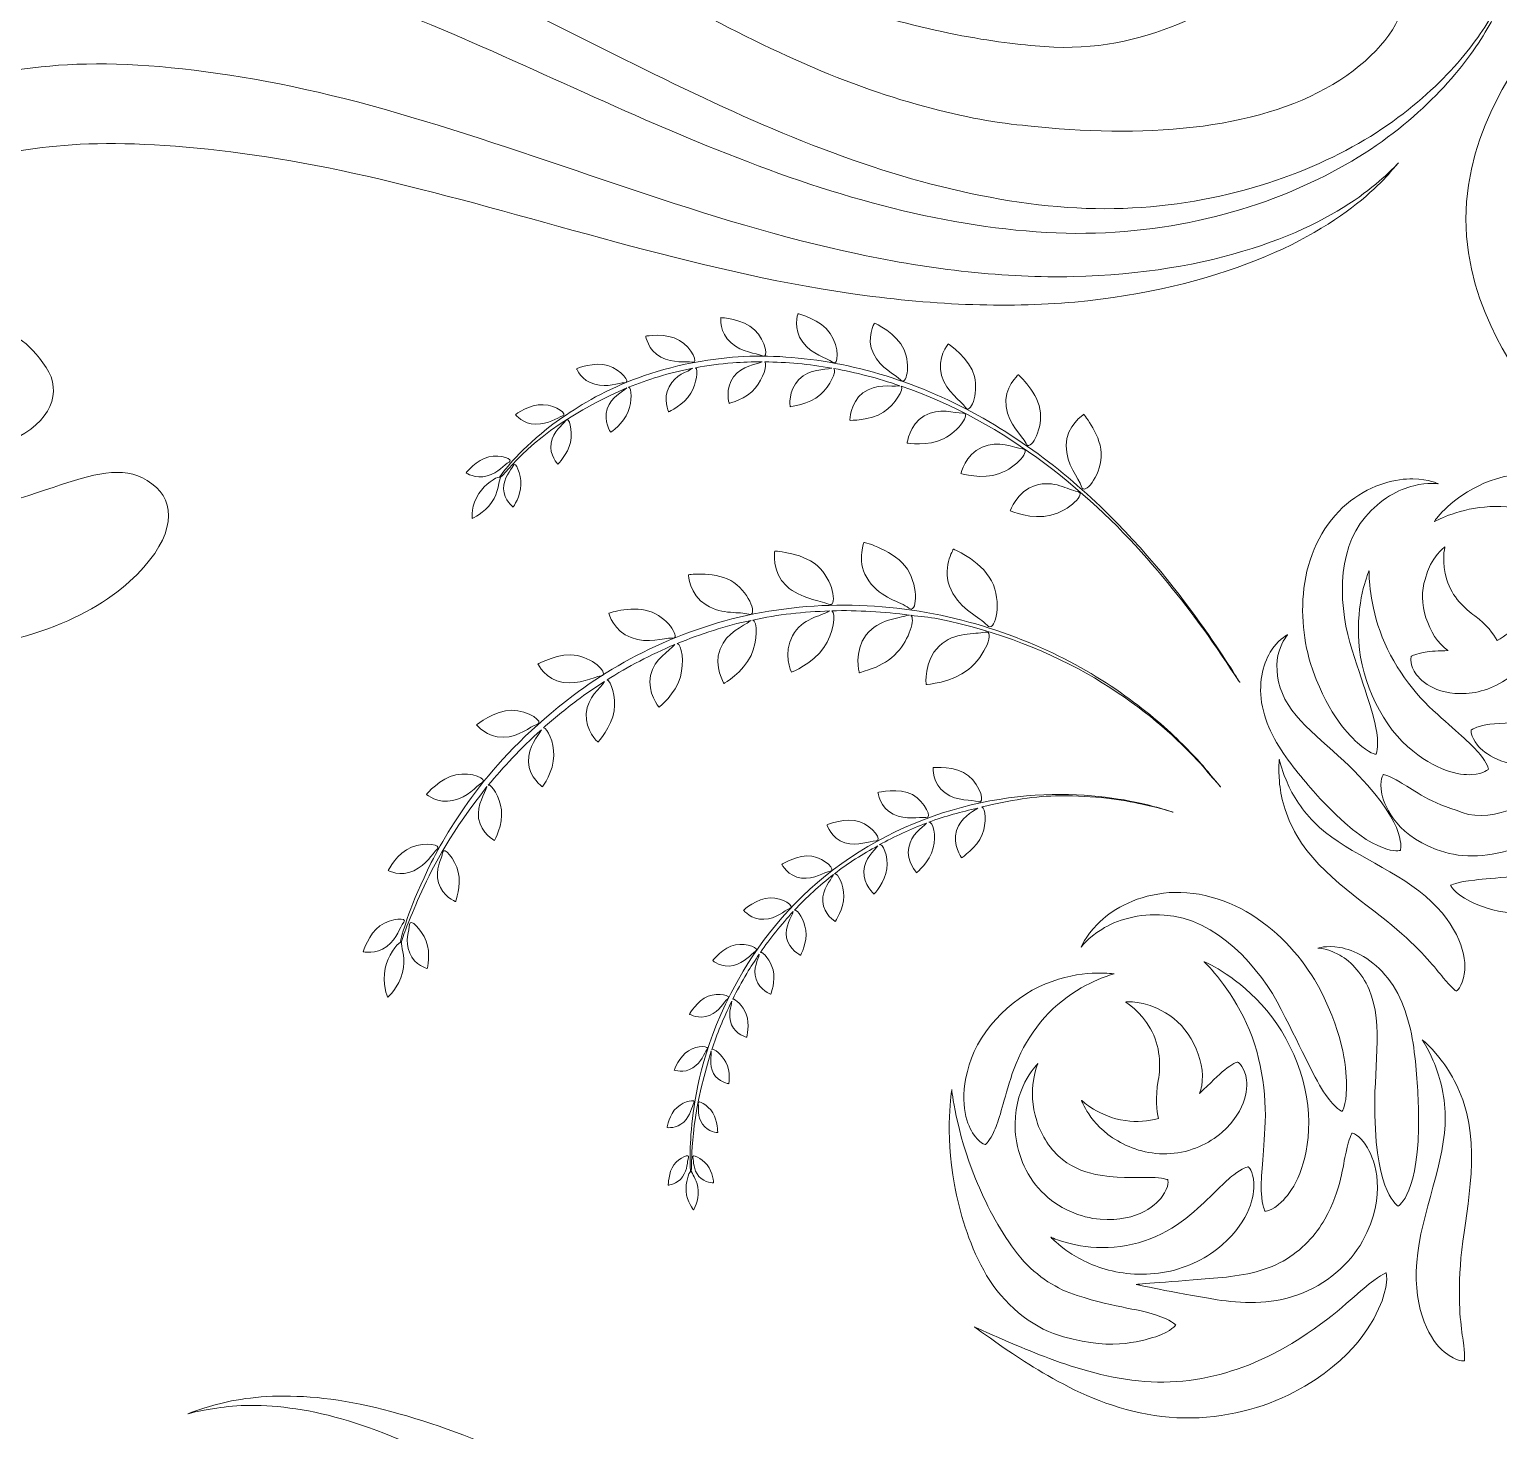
# Model space of a CAD drawing. Extents: x 359 to 483, y -510 to -85.
# Drawn here: x 396.83 to 420.23, y -212.01 to -189.69 of the extents above; entities that cross this region are included whole.
import ezdxf

# ---------------------------------------------------------------- set-up
doc = ezdxf.new("R2010")
doc.units = 0
doc.header["$MEASUREMENT"] = 0
doc.layers.add('Layer 1', color=7, linetype='Continuous')

msp = doc.modelspace()

# ---------------------------------------------------------------- linework, layer by layer
at = {"layer": 'Layer 1', "lineweight": 0}
for points, knots in [([(480.384, -236.21), (477.778, -218.221), (471.8, -202.258), (457.192, -190.652), (456.27, -189.919), (455.329, -189.239), (454.378, -188.583), (454.375, -188.577), (454.375, -188.574), (454.372, -188.568), (452.72, -185.571), (444.486, -174.406), (443.343, -166.788), (443.113, -165.25), (443.023, -163.689), (442.923, -162.139), (442.516, -155.827), (442.299, -149.504), (441.696, -143.205), (441.4, -140.11), (441.039, -137.006), (440.409, -133.958), (439.927, -131.628), (439.549, -128.164), (437.361, -126.737), (435.822, -125.733), (433.515, -125.783), (431.765, -125.417), (429.415, -124.926), (427.103, -124.275), (424.81, -123.567), (424.638, -123.514), (424.466, -123.476), (424.294, -123.43), (423.24, -120.997), (423.108, -118.615), (423.164, -117.16), (426.49, -115.522), (428.87, -111.133), (428.857, -105.967), (428.844, -100.129), (425.783, -95.293), (421.768, -94.311), (423.648, -93.525), (424.872, -91.484), (424.391, -89.236), (424.033, -87.566), (422.678, -86.221), (421.006, -85.876), (418.135, -85.282), (415.613, -87.462), (415.619, -90.226), (415.624, -92.127), (416.825, -93.741), (418.506, -94.37), (414.609, -95.495), (411.688, -100.28), (411.702, -106.008), (411.714, -111.174), (414.114, -115.551), (417.448, -117.174), (417.51, -118.618), (417.393, -120.978), (416.37, -123.399), (413.705, -123.916), (411.064, -124.78), (408.486, -125.448), (406.503, -125.963), (404.179, -125.643), (402.395, -126.819), (400.214, -128.258), (399.852, -131.723), (399.381, -134.055), (398.765, -137.106), (398.42, -140.212), (398.138, -143.309), (397.565, -149.61), (397.378, -155.934), (397.001, -162.248), (396.908, -163.799), (396.826, -165.36), (396.603, -166.899), (395.496, -174.522), (387.038, -186.635), (385.4, -189.64), (385.399, -189.643), (385.399, -189.644), (385.397, -189.647), (384.881, -190.029), (384.367, -190.419), (383.86, -190.826), (369.308, -202.502), (363.405, -218.492), (360.884, -236.493), (359.233, -248.287), (359.066, -443.788), (359.066, -443.788), (359.066, -479.813), (384.682, -509.503), (420.707, -509.503), (420.707, -509.503), (420.707, -509.503), (420.707, -509.503), (456.731, -509.503), (482.824, -479.813), (482.824, -443.788), (482.824, -443.788), (482.092, -247.996), (480.384, -236.21)], [0, 0, 0, 0, 1, 1, 1, 2, 2, 2, 3, 3, 3, 4, 4, 4, 5, 5, 5, 6, 6, 6, 7, 7, 7, 8, 8, 8, 9, 9, 9, 10, 10, 10, 11, 11, 11, 12, 12, 12, 13, 13, 13, 14, 14, 14, 15, 15, 15, 16, 16, 16, 17, 17, 17, 18, 18, 18, 19, 19, 19, 20, 20, 20, 21, 21, 21, 22, 22, 22, 23, 23, 23, 24, 24, 24, 25, 25, 25, 26, 26, 26, 27, 27, 27, 28, 28, 28, 29, 29, 29, 30, 30, 30, 31, 31, 31, 32, 32, 32, 33, 33, 33, 34, 34, 34, 35, 35, 35, 36, 36, 36, 36]), ([(405.089, -187.305), (406.534, -187.964), (408.051, -188.69), (409.435, -189.174), (410.816, -189.672), (412.055, -189.89), (412.845, -189.951), (414.465, -190.13), (415.789, -189.367), (416.412, -188.81), (416.738, -188.53), (416.939, -188.323), (417.193, -188.228), (417.447, -188.137), (417.764, -188.126), (418.23, -188.339), (418.657, -188.534), (418.837, -188.855), (418.723, -189.284), (418.617, -189.709), (418.202, -190.205), (417.59, -190.566), (416.356, -191.309), (414.508, -191.425), (412.729, -191.225), (411.823, -191.156), (410.444, -190.818), (409.035, -190.176), (407.616, -189.549), (406.157, -188.667), (404.796, -187.873), (403.452, -187.063), (402.125, -186.461), (401.069, -186.314), (400.547, -186.23), (400.108, -186.252), (399.81, -186.299), (399.511, -186.343), (399.347, -186.393), (399.347, -186.393), (399.347, -186.393), (399.503, -186.324), (399.799, -186.246), (400.094, -186.163), (400.539, -186.089), (401.088, -186.115), (402.191, -186.142), (403.653, -186.625), (405.089, -187.305)], [0, 0, 0, 0, 1, 1, 1, 2, 2, 2, 3, 3, 3, 4, 4, 4, 5, 5, 5, 6, 6, 6, 7, 7, 7, 8, 8, 8, 9, 9, 9, 10, 10, 10, 11, 11, 11, 12, 12, 12, 13, 13, 13, 14, 14, 14, 15, 15, 15, 16, 16, 16, 16]), ([(389.965, -190.74), (390.467, -189.732), (391.488, -188.646), (392.914, -187.94), (394.326, -187.231), (396.141, -186.849), (397.997, -187.08), (399.847, -187.276), (401.682, -187.948), (403.417, -188.751), (405.159, -189.554), (406.829, -190.486), (408.513, -191.209), (410.19, -191.939), (411.897, -192.446), (413.509, -192.535), (415.113, -192.618), (416.585, -192.237), (417.691, -191.672), (418.808, -191.107), (419.534, -190.343), (419.937, -189.763), (420.132, -189.466), (420.274, -189.226), (420.347, -189.052), (420.428, -188.881), (420.47, -188.79), (420.47, -188.79), (420.47, -188.79), (420.432, -188.883), (420.36, -189.058), (420.295, -189.236), (420.165, -189.484), (419.983, -189.794), (419.605, -190.398), (418.905, -191.213), (417.786, -191.848), (416.678, -192.481), (415.181, -192.949), (413.496, -192.939), (411.817, -192.925), (410.019, -192.474), (408.273, -191.801), (406.519, -191.136), (404.797, -190.268), (403.066, -189.552), (401.34, -188.833), (399.58, -188.273), (397.897, -188.155), (396.226, -188.003), (394.668, -188.396), (393.476, -189.028), (392.277, -189.662), (391.49, -190.548), (391.102, -191.327), (390.26, -192.887), (390.708, -194.804), (391.641, -195.936), (392.575, -197.125), (393.891, -197.469), (394.956, -197.446), (396.038, -197.418), (396.851, -197.099), (397.436, -196.908), (398.024, -196.719), (398.472, -196.637), (398.849, -196.988), (399.192, -197.3), (399.097, -197.872), (398.422, -198.485), (397.761, -199.087), (396.49, -199.636), (394.899, -199.56), (394.108, -199.521), (393.243, -199.307), (392.414, -198.868), (391.588, -198.418), (390.833, -197.726), (390.302, -196.87), (389.758, -196.019), (389.418, -195.011), (389.326, -193.945), (389.242, -192.887), (389.431, -191.732), (389.965, -190.74)], [0, 0, 0, 0, 1, 1, 1, 2, 2, 2, 3, 3, 3, 4, 4, 4, 5, 5, 5, 6, 6, 6, 7, 7, 7, 8, 8, 8, 9, 9, 9, 10, 10, 10, 11, 11, 11, 12, 12, 12, 13, 13, 13, 14, 14, 14, 15, 15, 15, 16, 16, 16, 17, 17, 17, 18, 18, 18, 19, 19, 19, 20, 20, 20, 21, 21, 21, 22, 22, 22, 23, 23, 23, 24, 24, 24, 25, 25, 25, 26, 26, 26, 27, 27, 27, 28, 28, 28, 28]), ([(394.289, -193.711), (394.392, -193.886), (394.574, -194.017), (394.797, -194.106), (395.294, -194.304), (395.845, -194.322), (396.179, -194.409), (396.523, -194.502), (396.814, -194.648), (397.093, -195.076), (397.354, -195.465), (397.176, -195.951), (396.536, -196.234), (395.908, -196.495), (394.933, -196.569), (393.822, -195.982), (393.262, -195.676), (392.671, -195.096), (392.459, -194.264), (392.241, -193.438), (392.519, -192.507), (393.07, -191.917), (393.6, -191.328), (394.258, -190.991), (394.923, -190.742), (395.593, -190.5), (396.302, -190.36), (397.013, -190.289), (398.445, -190.12), (400.615, -190.393), (402.903, -191.087), (405.2, -191.76), (407.629, -192.766), (410.016, -193.266), (411.205, -193.519), (412.379, -193.653), (413.455, -193.629), (414.532, -193.604), (415.512, -193.436), (416.303, -193.178), (417.1, -192.931), (417.699, -192.587), (418.079, -192.307), (418.458, -192.021), (418.633, -191.817), (418.633, -191.817), (418.633, -191.817), (418.589, -191.867), (418.506, -191.962), (418.426, -192.06), (418.292, -192.189), (418.114, -192.35), (417.751, -192.66), (417.167, -193.056), (416.371, -193.366), (415.58, -193.687), (414.588, -193.93), (413.478, -194.033), (412.366, -194.134), (411.145, -194.077), (409.903, -193.895), (407.411, -193.538), (404.877, -192.665), (402.625, -192.13), (400.372, -191.571), (398.364, -191.414), (397.143, -191.562), (395.938, -191.666), (394.766, -192.236), (394.349, -192.931), (394.156, -193.249), (394.191, -193.537), (394.289, -193.711)], [0, 0, 0, 0, 1, 1, 1, 2, 2, 2, 3, 3, 3, 4, 4, 4, 5, 5, 5, 6, 6, 6, 7, 7, 7, 8, 8, 8, 9, 9, 9, 10, 10, 10, 11, 11, 11, 12, 12, 12, 13, 13, 13, 14, 14, 14, 15, 15, 15, 16, 16, 16, 17, 17, 17, 18, 18, 18, 19, 19, 19, 20, 20, 20, 21, 21, 21, 22, 22, 22, 23, 23, 23, 24, 24, 24, 24]), ([(420.683, -190.04), (420.683, -190.04), (421.66, -191.235), (421.66, -192.709), (421.66, -194.183), (420.683, -195.378), (420.683, -195.378), (420.683, -195.378), (419.705, -194.183), (419.705, -192.709), (419.705, -191.235), (420.683, -190.04), (420.683, -190.04)], [0, 0, 0, 0, 1, 1, 1, 2, 2, 2, 3, 3, 3, 4, 4, 4, 4]), ([(409.068, -194.219), (409.068, -194.219), (409.437, -194.313), (409.583, -194.534), (409.731, -194.752), (409.717, -195.069), (409.62, -194.992), (409.519, -194.918), (409.3, -194.878), (409.144, -194.673), (408.986, -194.465), (409.068, -194.219), (409.068, -194.219)], [0, 0, 0, 0, 1, 1, 1, 2, 2, 2, 3, 3, 3, 4, 4, 4, 4]), ([(407.84, -194.281), (407.84, -194.281), (408.199, -194.3), (408.378, -194.476), (408.558, -194.653), (408.606, -194.942), (408.502, -194.891), (408.394, -194.837), (408.186, -194.848), (408.002, -194.682), (407.815, -194.523), (407.84, -194.281), (407.84, -194.281)], [0, 0, 0, 0, 1, 1, 1, 2, 2, 2, 3, 3, 3, 4, 4, 4, 4]), ([(410.286, -194.367), (410.286, -194.367), (410.65, -194.534), (410.759, -194.792), (410.869, -195.047), (410.793, -195.37), (410.706, -195.275), (410.615, -195.176), (410.391, -195.101), (410.271, -194.853), (410.147, -194.609), (410.286, -194.367), (410.286, -194.367)], [0, 0, 0, 0, 1, 1, 1, 2, 2, 2, 3, 3, 3, 4, 4, 4, 4]), ([(406.644, -194.576), (406.644, -194.576), (406.974, -194.518), (407.179, -194.644), (407.382, -194.761), (407.491, -195.023), (407.384, -194.993), (407.275, -194.973), (407.085, -195.014), (406.882, -194.909), (406.676, -194.799), (406.644, -194.576), (406.644, -194.576)], [0, 0, 0, 0, 1, 1, 1, 2, 2, 2, 3, 3, 3, 4, 4, 4, 4]), ([(411.462, -194.699), (411.462, -194.699), (411.812, -194.935), (411.88, -195.219), (411.949, -195.504), (411.812, -195.829), (411.738, -195.713), (411.66, -195.597), (411.439, -195.477), (411.357, -195.203), (411.273, -194.925), (411.462, -194.699), (411.462, -194.699)], [0, 0, 0, 0, 1, 1, 1, 2, 2, 2, 3, 3, 3, 4, 4, 4, 4]), ([(405.166, -195.98), (405.694, -195.59), (406.581, -195.041), (408.024, -194.912), (408.993, -194.834), (410.124, -195.02), (411.164, -195.464), (412.209, -195.899), (413.149, -196.58), (413.881, -197.286), (414.62, -197.99), (415.167, -198.709), (415.538, -199.233), (415.908, -199.759), (416.107, -200.093), (416.107, -200.093), (416.107, -200.093), (415.975, -199.894), (415.746, -199.551), (415.51, -199.212), (415.167, -198.735), (414.709, -198.211), (413.814, -197.157), (412.38, -195.928), (410.71, -195.373), (410.764, -195.419), (410.62, -195.659), (410.431, -195.786), (410.214, -195.929), (409.896, -195.917), (409.896, -195.917), (409.896, -195.917), (409.893, -195.641), (410.104, -195.479), (410.318, -195.323), (410.547, -195.386), (410.674, -195.367), (410.682, -195.366), (410.686, -195.366), (410.69, -195.366), (410.343, -195.246), (409.99, -195.153), (409.641, -195.091), (409.687, -195.139), (409.583, -195.366), (409.426, -195.507), (409.24, -195.669), (408.944, -195.7), (408.944, -195.7), (408.944, -195.7), (408.906, -195.442), (409.084, -195.266), (409.265, -195.088), (409.486, -195.123), (409.603, -195.085), (409.603, -195.085), (409.607, -195.085), (409.607, -195.085), (409.244, -195.021), (408.885, -194.989), (408.54, -194.986), (408.584, -195.027), (408.517, -195.252), (408.392, -195.4), (408.242, -195.578), (407.973, -195.649), (407.973, -195.649), (407.973, -195.649), (407.902, -195.416), (408.043, -195.224), (408.186, -195.04), (408.393, -195.031), (408.498, -194.986), (408.339, -194.983), (408.183, -194.994), (408.031, -195.001), (407.822, -195.019), (407.625, -195.045), (407.437, -195.079), (407.483, -195.112), (407.453, -195.325), (407.362, -195.487), (407.25, -195.672), (407.012, -195.783), (407.012, -195.783), (407.012, -195.783), (406.912, -195.579), (407.015, -195.382), (407.117, -195.182), (407.307, -195.152), (407.396, -195.086), (407.006, -195.162), (406.667, -195.272), (406.371, -195.39), (406.421, -195.4), (406.428, -195.615), (406.364, -195.777), (406.29, -195.971), (406.086, -196.108), (406.086, -196.108), (406.086, -196.108), (405.964, -195.934), (406.03, -195.735), (406.1, -195.537), (406.27, -195.47), (406.343, -195.401), (406.343, -195.401), (406.344, -195.4), (406.344, -195.4), (404.916, -196.023), (404.518, -196.654), (404.326, -196.828), (404.327, -196.832), (404.327, -196.838), (404.324, -196.846), (404.286, -196.928), (404.308, -197.056), (404.189, -197.224), (404.072, -197.393), (403.879, -197.478), (403.879, -197.478), (403.879, -197.478), (403.86, -197.263), (403.987, -197.08), (404.086, -196.936), (404.259, -196.82), (404.312, -196.821), (404.42, -196.682), (404.634, -196.388), (405.166, -195.98)], [0, 0, 0, 0, 1, 1, 1, 2, 2, 2, 3, 3, 3, 4, 4, 4, 5, 5, 5, 6, 6, 6, 7, 7, 7, 8, 8, 8, 9, 9, 9, 10, 10, 10, 11, 11, 11, 12, 12, 12, 13, 13, 13, 14, 14, 14, 15, 15, 15, 16, 16, 16, 17, 17, 17, 18, 18, 18, 19, 19, 19, 20, 20, 20, 21, 21, 21, 22, 22, 22, 23, 23, 23, 24, 24, 24, 25, 25, 25, 26, 26, 26, 27, 27, 27, 28, 28, 28, 29, 29, 29, 30, 30, 30, 31, 31, 31, 32, 32, 32, 33, 33, 33, 34, 34, 34, 35, 35, 35, 36, 36, 36, 37, 37, 37, 38, 38, 38, 39, 39, 39, 40, 40, 40, 41, 41, 41, 42, 42, 42, 43, 43, 43, 43]), ([(405.54, -195.095), (405.54, -195.095), (405.829, -194.978), (406.041, -195.044), (406.256, -195.113), (406.411, -195.318), (406.309, -195.318), (406.202, -195.316), (406.043, -195.402), (405.832, -195.343), (405.619, -195.288), (405.54, -195.095), (405.54, -195.095)], [0, 0, 0, 0, 1, 1, 1, 2, 2, 2, 3, 3, 3, 4, 4, 4, 4]), ([(412.385, -195.696), (412.341, -195.397), (412.578, -195.191), (412.578, -195.191), (412.578, -195.191), (412.908, -195.488), (412.931, -195.796), (412.958, -196.101), (412.762, -196.416), (412.702, -196.287), (412.639, -196.153), (412.425, -195.997), (412.385, -195.696)], [0, 0, 0, 0, 1, 1, 1, 2, 2, 2, 3, 3, 3, 4, 4, 4, 4]), ([(404.568, -195.826), (404.568, -195.826), (404.799, -195.652), (405.012, -195.668), (405.221, -195.676), (405.413, -195.827), (405.319, -195.848), (405.227, -195.877), (405.095, -195.979), (404.893, -195.98), (404.688, -195.979), (404.568, -195.826), (404.568, -195.826)], [0, 0, 0, 0, 1, 1, 1, 2, 2, 2, 3, 3, 3, 4, 4, 4, 4]), ([(405.136, -196.281), (405.166, -196.082), (405.317, -196.003), (405.369, -195.921), (405.426, -195.844), (405.481, -196.077), (405.445, -196.268), (405.403, -196.453), (405.242, -196.616), (405.242, -196.616), (405.242, -196.616), (405.105, -196.476), (405.136, -196.281)], [0, 0, 0, 0, 1, 1, 1, 2, 2, 2, 3, 3, 3, 4, 4, 4, 4]), ([(410.808, -196.279), (410.808, -196.279), (410.841, -195.986), (411.081, -195.847), (411.326, -195.707), (411.557, -195.807), (411.693, -195.801), (411.831, -195.798), (411.634, -196.087), (411.388, -196.212), (411.141, -196.336), (410.808, -196.279), (410.808, -196.279)], [0, 0, 0, 0, 1, 1, 1, 2, 2, 2, 3, 3, 3, 4, 4, 4, 4]), ([(413.341, -196.318), (413.342, -195.998), (413.621, -195.821), (413.621, -195.821), (413.621, -195.821), (413.917, -196.177), (413.899, -196.496), (413.88, -196.817), (413.631, -197.118), (413.587, -196.974), (413.54, -196.827), (413.339, -196.634), (413.341, -196.318)], [0, 0, 0, 0, 1, 1, 1, 2, 2, 2, 3, 3, 3, 4, 4, 4, 4]), ([(411.663, -196.766), (411.663, -196.766), (411.731, -196.463), (412.001, -196.343), (412.271, -196.228), (412.502, -196.358), (412.645, -196.369), (412.791, -196.38), (412.55, -196.664), (412.278, -196.766), (412.006, -196.865), (411.663, -196.766), (411.663, -196.766)], [0, 0, 0, 0, 1, 1, 1, 2, 2, 2, 3, 3, 3, 4, 4, 4, 4]), ([(404.468, -196.581), (404.385, -196.624), (404.303, -196.755), (404.116, -196.803), (403.928, -196.853), (403.783, -196.754), (403.783, -196.754), (403.783, -196.754), (403.951, -196.545), (404.142, -196.499), (404.337, -196.456), (404.548, -196.539), (404.468, -196.581)], [0, 0, 0, 0, 1, 1, 1, 2, 2, 2, 3, 3, 3, 4, 4, 4, 4]), ([(404.38, -197.009), (404.379, -196.825), (404.492, -196.718), (404.532, -196.64), (404.57, -196.559), (404.658, -196.766), (404.654, -196.943), (404.654, -197.125), (404.533, -197.298), (404.533, -197.298), (404.533, -197.298), (404.383, -197.192), (404.38, -197.009)], [0, 0, 0, 0, 1, 1, 1, 2, 2, 2, 3, 3, 3, 4, 4, 4, 4]), ([(419.904, -196.964), (420.373, -196.712), (421.136, -196.691), (421.612, -196.96), (422.092, -197.214), (422.23, -197.533), (422.264, -197.706), (422.297, -197.887), (422.238, -197.963), (422.238, -197.963), (422.238, -197.963), (422.147, -197.977), (421.993, -197.925), (421.837, -197.875), (421.633, -197.758), (421.296, -197.581), (420.964, -197.396), (420.464, -197.246), (420.002, -197.299), (419.545, -197.337), (419.203, -197.531), (419.203, -197.531), (419.203, -197.531), (419.417, -197.199), (419.904, -196.964)], [0, 0, 0, 0, 1, 1, 1, 2, 2, 2, 3, 3, 3, 4, 4, 4, 5, 5, 5, 6, 6, 6, 7, 7, 7, 8, 8, 8, 8]), ([(412.848, -196.954), (413.145, -196.861), (413.371, -197.025), (413.52, -197.051), (413.67, -197.079), (413.391, -197.354), (413.096, -197.43), (412.799, -197.506), (412.45, -197.359), (412.45, -197.359), (412.45, -197.359), (412.556, -197.047), (412.848, -196.954)], [0, 0, 0, 0, 1, 1, 1, 2, 2, 2, 3, 3, 3, 4, 4, 4, 4]), ([(418.876, -196.96), (418.643, -197.012), (418.34, -197.176), (418.111, -197.452), (417.624, -198.005), (417.688, -198.946), (417.897, -199.576), (418.103, -200.227), (418.258, -200.635), (418.287, -200.89), (418.325, -201.144), (418.277, -201.236), (418.277, -201.236), (418.277, -201.236), (418.173, -201.229), (417.98, -201.055), (417.798, -200.876), (417.477, -200.549), (417.229, -199.773), (417.112, -199.383), (417.061, -198.892), (417.158, -198.41), (417.247, -197.928), (417.518, -197.462), (417.872, -197.199), (418.221, -196.93), (418.605, -196.842), (418.865, -196.851), (419.129, -196.856), (419.268, -196.927), (419.268, -196.927), (419.268, -196.927), (419.112, -196.9), (418.876, -196.96)], [0, 0, 0, 0, 1, 1, 1, 2, 2, 2, 3, 3, 3, 4, 4, 4, 5, 5, 5, 6, 6, 6, 7, 7, 7, 8, 8, 8, 9, 9, 9, 10, 10, 10, 11, 11, 11, 11]), ([(410.833, -198.907), (410.7, -198.801), (410.4, -198.762), (410.198, -198.474), (409.99, -198.2), (410.12, -197.863), (410.12, -197.863), (410.12, -197.863), (410.246, -197.886), (410.396, -197.962), (410.545, -198.034), (410.717, -198.143), (410.812, -198.288), (411, -198.589), (410.96, -199.012), (410.833, -198.907)], [0, 0, 0, 0, 1, 1, 1, 2, 2, 2, 3, 3, 3, 4, 4, 4, 5, 5, 5, 5]), ([(411.546, -197.967), (411.546, -197.967), (412.049, -198.184), (412.182, -198.539), (412.319, -198.882), (412.195, -199.309), (412.082, -199.181), (411.966, -199.045), (411.663, -198.946), (411.507, -198.618), (411.346, -198.285), (411.546, -197.967), (411.546, -197.967)], [0, 0, 0, 0, 1, 1, 1, 2, 2, 2, 3, 3, 3, 4, 4, 4, 4]), ([(419.422, -199.582), (419.095, -199.355), (418.938, -198.797), (419.057, -198.45), (419.153, -198.086), (419.372, -197.933), (419.372, -197.933), (419.372, -197.933), (419.316, -198.191), (419.405, -198.455), (419.487, -198.733), (419.693, -198.92), (419.851, -199.033), (420.042, -199.167), (420.147, -199.319), (420.204, -199.423), (420.334, -199.352), (420.458, -199.261), (420.555, -199.13), (420.792, -198.836), (420.813, -198.488), (420.813, -198.488), (420.813, -198.488), (420.85, -198.561), (420.882, -198.698), (420.913, -198.834), (420.93, -199.04), (420.873, -199.273), (420.816, -199.504), (420.683, -199.76), (420.464, -199.952), (420.246, -200.149), (419.959, -200.252), (419.712, -200.269), (419.205, -200.292), (418.961, -200.051), (418.884, -199.913), (418.802, -199.763), (418.839, -199.675), (418.839, -199.675), (418.839, -199.675), (418.919, -199.63), (419.057, -199.61), (419.15, -199.594), (419.276, -199.589), (419.425, -199.584), (419.424, -199.583), (419.423, -199.583), (419.422, -199.582)], [0, 0, 0, 0, 1, 1, 1, 2, 2, 2, 3, 3, 3, 4, 4, 4, 5, 5, 5, 6, 6, 6, 7, 7, 7, 8, 8, 8, 9, 9, 9, 10, 10, 10, 11, 11, 11, 12, 12, 12, 13, 13, 13, 14, 14, 14, 15, 15, 15, 16, 16, 16, 16]), ([(409.554, -198.845), (409.412, -198.778), (409.125, -198.77), (408.885, -198.555), (408.641, -198.331), (408.698, -197.999), (408.698, -197.999), (408.698, -197.999), (409.191, -198.024), (409.421, -198.276), (409.652, -198.517), (409.691, -198.914), (409.554, -198.845)], [0, 0, 0, 0, 1, 1, 1, 2, 2, 2, 3, 3, 3, 4, 4, 4, 4]), ([(408.285, -199.005), (408.137, -198.957), (407.875, -199.022), (407.608, -198.858), (407.337, -198.692), (407.324, -198.377), (407.324, -198.377), (407.324, -198.377), (407.786, -198.312), (408.049, -198.502), (408.312, -198.687), (408.426, -199.047), (408.285, -199.005)], [0, 0, 0, 0, 1, 1, 1, 2, 2, 2, 3, 3, 3, 4, 4, 4, 4]), ([(419.253, -200.599), (419.599, -200.912), (419.816, -201.091), (419.933, -201.237), (420.052, -201.379), (420.068, -201.472), (420.068, -201.472), (420.068, -201.472), (420.005, -201.547), (419.801, -201.56), (419.605, -201.568), (419.229, -201.516), (418.779, -201.11), (418.319, -200.712), (417.998, -199.942), (417.998, -199.337), (417.977, -198.725), (418.165, -198.316), (418.165, -198.316), (418.165, -198.316), (418.156, -198.767), (418.34, -199.275), (418.513, -199.793), (418.901, -200.293), (419.253, -200.599)], [0, 0, 0, 0, 1, 1, 1, 2, 2, 2, 3, 3, 3, 4, 4, 4, 5, 5, 5, 6, 6, 6, 7, 7, 7, 8, 8, 8, 8]), ([(406.027, -200.052), (406.094, -200.064), (406.169, -200.322), (406.14, -200.542), (406.101, -200.8), (405.883, -201.042), (405.883, -201.042), (405.883, -201.042), (405.674, -200.859), (405.696, -200.589), (405.715, -200.314), (405.919, -200.194), (405.986, -200.079), (405.836, -200.18), (405.683, -200.271), (405.548, -200.381), (405.355, -200.524), (405.178, -200.665), (405.017, -200.813), (405.081, -200.817), (405.181, -201.047), (405.178, -201.253), (405.179, -201.507), (404.999, -201.754), (404.999, -201.754), (404.999, -201.754), (404.784, -201.609), (404.775, -201.356), (404.768, -201.104), (404.925, -200.953), (404.982, -200.845), (404.642, -201.145), (404.372, -201.448), (404.136, -201.726), (404.193, -201.709), (404.315, -201.916), (404.344, -202.121), (404.373, -202.356), (404.235, -202.609), (404.235, -202.609), (404.235, -202.609), (404.02, -202.497), (403.982, -202.26), (403.95, -202.024), (404.085, -201.866), (404.114, -201.752), (404.114, -201.752), (404.115, -201.751), (404.115, -201.751), (403.567, -202.443), (403.26, -203.006), (403.076, -203.418), (402.889, -203.83), (402.794, -204.085), (402.748, -204.233), (402.752, -204.237), (402.754, -204.243), (402.754, -204.253), (402.757, -204.358), (402.823, -204.482), (402.767, -204.713), (402.715, -204.944), (402.533, -205.108), (402.533, -205.108), (402.533, -205.108), (402.439, -204.886), (402.494, -204.641), (402.538, -204.449), (402.681, -204.255), (402.731, -204.232), (402.78, -204.036), (402.892, -203.643), (403.227, -202.959), (403.579, -202.294), (404.175, -201.293), (405.488, -200.3), (406.367, -199.635), (407.56, -199.079), (408.845, -198.924), (410.125, -198.748), (411.451, -198.952), (412.533, -199.373), (413.628, -199.777), (414.468, -200.401), (415.006, -200.893), (415.271, -201.146), (415.475, -201.357), (415.6, -201.517), (415.73, -201.672), (415.801, -201.757), (415.801, -201.757), (415.801, -201.757), (415.757, -201.705), (415.674, -201.609), (415.589, -201.515), (415.477, -201.366), (415.306, -201.204), (414.982, -200.865), (414.472, -200.424), (413.79, -200.02), (413.108, -199.617), (412.248, -199.269), (411.301, -199.078), (411.159, -199.052), (411.011, -199.04), (410.866, -199.022), (410.94, -199.072), (410.84, -199.404), (410.65, -199.611), (410.54, -199.738), (410.388, -199.818), (410.265, -199.866), (410.141, -199.91), (410.045, -199.939), (410.045, -199.939), (410.045, -199.939), (409.953, -199.599), (410.156, -199.331), (410.364, -199.076), (410.668, -199.08), (410.817, -199.02), (410.828, -199.016), (410.835, -199.019), (410.844, -199.019), (410.437, -198.969), (410.023, -198.939), (409.606, -198.951), (409.679, -198.989), (409.63, -199.312), (409.483, -199.537), (409.309, -199.792), (408.963, -199.93), (408.963, -199.93), (408.963, -199.93), (408.828, -199.623), (408.982, -199.347), (409.14, -199.061), (409.427, -199.044), (409.558, -198.957), (409.565, -198.953), (409.569, -198.955), (409.575, -198.953), (409.162, -198.967), (408.749, -199.008), (408.347, -199.098), (408.427, -199.112), (408.427, -199.431), (408.321, -199.663), (408.197, -199.928), (407.892, -200.108), (407.892, -200.108), (407.892, -200.108), (407.721, -199.841), (407.827, -199.563), (407.936, -199.282), (408.195, -199.202), (408.308, -199.113), (408.316, -199.108), (408.319, -199.106), (408.323, -199.103), (407.913, -199.186), (407.521, -199.322), (407.145, -199.471), (407.219, -199.49), (407.258, -199.767), (407.197, -200.002), (407.123, -200.277), (406.856, -200.485), (406.856, -200.485), (406.856, -200.485), (406.662, -200.264), (406.72, -199.98), (406.787, -199.708), (407.016, -199.594), (407.105, -199.487), (407.105, -199.487), (407.108, -199.485), (407.108, -199.485), (406.723, -199.652), (406.358, -199.84), (406.027, -200.052)], [0, 0, 0, 0, 1, 1, 1, 2, 2, 2, 3, 3, 3, 4, 4, 4, 5, 5, 5, 6, 6, 6, 7, 7, 7, 8, 8, 8, 9, 9, 9, 10, 10, 10, 11, 11, 11, 12, 12, 12, 13, 13, 13, 14, 14, 14, 15, 15, 15, 16, 16, 16, 17, 17, 17, 18, 18, 18, 19, 19, 19, 20, 20, 20, 21, 21, 21, 22, 22, 22, 23, 23, 23, 24, 24, 24, 25, 25, 25, 26, 26, 26, 27, 27, 27, 28, 28, 28, 29, 29, 29, 30, 30, 30, 31, 31, 31, 32, 32, 32, 33, 33, 33, 34, 34, 34, 35, 35, 35, 36, 36, 36, 37, 37, 37, 38, 38, 38, 39, 39, 39, 40, 40, 40, 41, 41, 41, 42, 42, 42, 43, 43, 43, 44, 44, 44, 45, 45, 45, 46, 46, 46, 47, 47, 47, 48, 48, 48, 49, 49, 49, 50, 50, 50, 51, 51, 51, 52, 52, 52, 53, 53, 53, 54, 54, 54, 55, 55, 55, 56, 56, 56, 57, 57, 57, 58, 58, 58, 59, 59, 59, 60, 60, 60, 60]), ([(407.063, -199.387), (406.92, -199.378), (406.691, -199.487), (406.409, -199.376), (406.131, -199.28), (406.057, -198.992), (406.057, -198.992), (406.057, -198.992), (406.155, -198.95), (406.296, -198.936), (406.435, -198.919), (406.608, -198.916), (406.746, -198.973), (407.022, -199.087), (407.205, -199.405), (407.063, -199.387)], [0, 0, 0, 0, 1, 1, 1, 2, 2, 2, 3, 3, 3, 4, 4, 4, 5, 5, 5, 5]), ([(411.786, -199.885), (411.522, -200.095), (411.11, -200.127), (411.11, -200.127), (411.11, -200.127), (411.066, -199.753), (411.315, -199.515), (411.57, -199.274), (411.884, -199.329), (412.048, -199.293), (412.219, -199.251), (412.052, -199.665), (411.786, -199.885)], [0, 0, 0, 0, 1, 1, 1, 2, 2, 2, 3, 3, 3, 4, 4, 4, 4]), ([(416.784, -200.267), (416.983, -200.75), (417.611, -201.151), (418.003, -201.581), (418.794, -202.401), (418.663, -202.766), (418.663, -202.766), (418.663, -202.766), (418.293, -202.885), (417.501, -202.064), (417.303, -201.855), (417.093, -201.617), (416.879, -201.331), (416.669, -201.047), (416.483, -200.699), (416.446, -200.348), (416.408, -200.002), (416.513, -199.708), (416.635, -199.545), (416.76, -199.379), (416.871, -199.331), (416.871, -199.331), (416.871, -199.331), (416.786, -199.42), (416.732, -199.594), (416.679, -199.766), (416.681, -200.024), (416.784, -200.267)], [0, 0, 0, 0, 1, 1, 1, 2, 2, 2, 3, 3, 3, 4, 4, 4, 5, 5, 5, 6, 6, 6, 7, 7, 7, 8, 8, 8, 9, 9, 9, 9]), ([(404.927, -199.801), (404.927, -199.801), (405.274, -199.599), (405.558, -199.664), (405.838, -199.722), (406.062, -199.968), (405.932, -199.985), (405.8, -200.006), (405.596, -200.13), (405.326, -200.092), (405.049, -200.049), (404.927, -199.801), (404.927, -199.801)], [0, 0, 0, 0, 1, 1, 1, 2, 2, 2, 3, 3, 3, 4, 4, 4, 4]), ([(422.509, -199.567), (422.509, -199.567), (422.516, -199.663), (422.497, -199.825), (422.477, -199.986), (422.422, -200.214), (422.293, -200.454), (422.165, -200.692), (421.962, -200.938), (421.698, -201.117), (421.435, -201.298), (421.121, -201.396), (420.848, -201.415), (420.292, -201.445), (420.006, -201.226), (419.892, -201.089), (419.775, -200.943), (419.792, -200.849), (419.792, -200.849), (419.792, -200.849), (419.867, -200.794), (420.027, -200.768), (420.188, -200.737), (420.421, -200.742), (420.798, -200.721), (421.175, -200.71), (421.673, -200.561), (422.017, -200.242), (422.365, -199.941), (422.509, -199.567), (422.509, -199.567)], [0, 0, 0, 0, 1, 1, 1, 2, 2, 2, 3, 3, 3, 4, 4, 4, 5, 5, 5, 6, 6, 6, 7, 7, 7, 8, 8, 8, 9, 9, 9, 10, 10, 10, 10]), ([(419.781, -203.581), (419.496, -203.431), (419.464, -203.323), (419.464, -203.323), (419.464, -203.323), (419.559, -203.267), (419.849, -203.24), (420.136, -203.198), (420.624, -203.212), (421.406, -202.973), (421.795, -202.852), (422.228, -202.649), (422.602, -202.346), (422.977, -202.049), (423.282, -201.637), (423.508, -201.231), (423.735, -200.825), (423.897, -200.434), (424.013, -200.155), (424.127, -199.875), (424.196, -199.704), (424.196, -199.704), (424.196, -199.704), (424.166, -199.886), (424.117, -200.186), (424.063, -200.485), (423.985, -200.904), (423.826, -201.372), (423.668, -201.838), (423.409, -202.359), (423.001, -202.777), (422.601, -203.195), (422.091, -203.489), (421.617, -203.637), (420.655, -203.928), (420.057, -203.714), (419.781, -203.581)], [0, 0, 0, 0, 1, 1, 1, 2, 2, 2, 3, 3, 3, 4, 4, 4, 5, 5, 5, 6, 6, 6, 7, 7, 7, 8, 8, 8, 9, 9, 9, 10, 10, 10, 11, 11, 11, 12, 12, 12, 12]), ([(404.508, -200.534), (404.78, -200.54), (405.035, -200.724), (404.915, -200.761), (404.79, -200.796), (404.638, -200.958), (404.374, -200.965), (404.108, -200.972), (403.95, -200.769), (403.95, -200.769), (403.95, -200.769), (404.241, -200.533), (404.508, -200.534)], [0, 0, 0, 0, 1, 1, 1, 2, 2, 2, 3, 3, 3, 4, 4, 4, 4]), ([(418.393, -201.557), (418.393, -201.557), (418.49, -201.573), (418.66, -201.68), (418.838, -201.775), (419.083, -201.986), (419.551, -202.125), (420.568, -202.626), (422.105, -200.795), (422.12, -200.911), (422.12, -200.911), (421.853, -201.344), (421.464, -201.899), (421.263, -202.172), (420.992, -202.492), (420.59, -202.682), (420.197, -202.87), (419.739, -202.899), (419.371, -202.797), (418.619, -202.567), (418.423, -202.085), (418.37, -201.873), (418.323, -201.634), (418.393, -201.557), (418.393, -201.557)], [0, 0, 0, 0, 1, 1, 1, 2, 2, 2, 3, 3, 3, 4, 4, 4, 5, 5, 5, 6, 6, 6, 7, 7, 7, 8, 8, 8, 8]), ([(411.943, -201.994), (411.827, -201.952), (411.614, -201.994), (411.412, -201.85), (411.207, -201.704), (411.221, -201.447), (411.221, -201.447), (411.221, -201.447), (411.589, -201.413), (411.785, -201.578), (411.981, -201.736), (412.053, -202.032), (411.943, -201.994)], [0, 0, 0, 0, 1, 1, 1, 2, 2, 2, 3, 3, 3, 4, 4, 4, 4]), ([(419.686, -204.711), (419.652, -204.963), (419.554, -205.008), (419.554, -205.008), (419.554, -205.008), (419.473, -204.952), (419.348, -204.795), (419.217, -204.639), (419.042, -204.404), (418.609, -204.026), (418.198, -203.655), (417.397, -203.189), (417.014, -202.528), (416.825, -202.207), (416.757, -201.891), (416.737, -201.671), (416.718, -201.449), (416.736, -201.318), (416.736, -201.318), (416.736, -201.318), (416.762, -201.449), (416.843, -201.645), (416.923, -201.84), (417.068, -202.097), (417.291, -202.318), (417.729, -202.772), (418.512, -203.025), (419.064, -203.498), (419.61, -203.966), (419.723, -204.471), (419.686, -204.711)], [0, 0, 0, 0, 1, 1, 1, 2, 2, 2, 3, 3, 3, 4, 4, 4, 5, 5, 5, 6, 6, 6, 7, 7, 7, 8, 8, 8, 9, 9, 9, 10, 10, 10, 10]), ([(404.034, -201.688), (403.933, -201.748), (403.819, -201.921), (403.573, -201.971), (403.331, -202.028), (403.149, -201.875), (403.149, -201.875), (403.149, -201.875), (403.374, -201.61), (403.621, -201.562), (403.866, -201.511), (404.14, -201.634), (404.034, -201.688)], [0, 0, 0, 0, 1, 1, 1, 2, 2, 2, 3, 3, 3, 4, 4, 4, 4]), ([(411.224, -202.728), (411.171, -202.952), (410.958, -203.123), (410.958, -203.123), (410.958, -203.123), (410.793, -202.947), (410.832, -202.72), (410.875, -202.508), (411.041, -202.414), (411.118, -202.331), (410.86, -202.431), (410.608, -202.542), (410.363, -202.679), (410.42, -202.635), (410.507, -202.859), (410.485, -203.059), (410.457, -203.27), (410.282, -203.463), (410.282, -203.463), (410.282, -203.463), (410.105, -203.316), (410.117, -203.099), (410.127, -202.885), (410.282, -202.784), (410.341, -202.693), (410.102, -202.828), (409.865, -202.967), (409.65, -203.139), (409.703, -203.124), (409.799, -203.32), (409.801, -203.496), (409.803, -203.697), (409.661, -203.901), (409.661, -203.901), (409.661, -203.901), (409.478, -203.785), (409.464, -203.581), (409.451, -203.374), (409.588, -203.249), (409.63, -203.16), (409.634, -203.154), (409.637, -203.15), (409.637, -203.15), (409.409, -203.323), (409.204, -203.52), (409.012, -203.719), (409.064, -203.71), (409.167, -203.872), (409.193, -204.037), (409.223, -204.23), (409.11, -204.437), (409.11, -204.437), (409.11, -204.437), (408.928, -204.352), (408.887, -204.157), (408.855, -203.968), (408.966, -203.833), (408.992, -203.741), (408.992, -203.741), (408.993, -203.739), (408.993, -203.739), (408.8, -203.951), (408.623, -204.17), (408.47, -204.391), (408.516, -204.381), (408.632, -204.523), (408.672, -204.67), (408.715, -204.845), (408.638, -205.057), (408.638, -205.057), (408.638, -205.057), (408.459, -204.996), (408.402, -204.819), (408.344, -204.64), (408.439, -204.51), (408.452, -204.419), (408.384, -204.523), (408.312, -204.621), (408.255, -204.726), (408.17, -204.867), (408.094, -205.002), (408.03, -205.137), (408.071, -205.123), (408.193, -205.243), (408.244, -205.376), (408.308, -205.538), (408.253, -205.743), (408.253, -205.743), (408.253, -205.743), (408.08, -205.704), (408.012, -205.544), (407.945, -205.385), (408.007, -205.249), (408.015, -205.166), (407.876, -205.443), (407.777, -205.703), (407.694, -205.938), (407.727, -205.914), (407.855, -206.017), (407.922, -206.141), (407.998, -206.286), (407.968, -206.483), (407.968, -206.483), (407.968, -206.483), (407.804, -206.462), (407.723, -206.318), (407.647, -206.174), (407.695, -206.041), (407.687, -205.96), (407.687, -205.96), (407.687, -205.959), (407.687, -205.959), (407.33, -207.118), (407.39, -207.668), (407.367, -207.876), (407.367, -207.876), (407.373, -207.881), (407.375, -207.887), (407.399, -207.955), (407.469, -208.022), (407.48, -208.185), (407.492, -208.348), (407.406, -208.491), (407.406, -208.491), (407.406, -208.491), (407.3, -208.364), (407.286, -208.194), (407.276, -208.06), (407.328, -207.904), (407.356, -207.879), (407.347, -207.74), (407.336, -207.462), (407.399, -206.944), (407.475, -206.434), (407.625, -205.659), (408.195, -204.69), (408.579, -204.041), (409.166, -203.369), (409.903, -202.882), (410.633, -202.386), (411.49, -202.076), (412.275, -201.955), (413.062, -201.821), (413.771, -201.88), (414.263, -201.964), (414.757, -202.054), (415.043, -202.158), (415.043, -202.158), (415.043, -202.158), (414.866, -202.099), (414.552, -202.031), (414.239, -201.958), (413.783, -201.892), (413.241, -201.898), (412.86, -201.898), (412.433, -201.969), (411.996, -202.074), (412.055, -202.097), (412.075, -202.327), (412.004, -202.513), (411.916, -202.728), (411.674, -202.885), (411.674, -202.885), (411.674, -202.885), (411.524, -202.676), (411.595, -202.45), (411.663, -202.241), (411.837, -202.163), (411.932, -202.092), (411.673, -202.156), (411.414, -202.218), (411.153, -202.317), (411.218, -202.301), (411.274, -202.532), (411.224, -202.728)], [0, 0, 0, 0, 1, 1, 1, 2, 2, 2, 3, 3, 3, 4, 4, 4, 5, 5, 5, 6, 6, 6, 7, 7, 7, 8, 8, 8, 9, 9, 9, 10, 10, 10, 11, 11, 11, 12, 12, 12, 13, 13, 13, 14, 14, 14, 15, 15, 15, 16, 16, 16, 17, 17, 17, 18, 18, 18, 19, 19, 19, 20, 20, 20, 21, 21, 21, 22, 22, 22, 23, 23, 23, 24, 24, 24, 25, 25, 25, 26, 26, 26, 27, 27, 27, 28, 28, 28, 29, 29, 29, 30, 30, 30, 31, 31, 31, 32, 32, 32, 33, 33, 33, 34, 34, 34, 35, 35, 35, 36, 36, 36, 37, 37, 37, 38, 38, 38, 39, 39, 39, 40, 40, 40, 41, 41, 41, 42, 42, 42, 43, 43, 43, 44, 44, 44, 45, 45, 45, 46, 46, 46, 47, 47, 47, 48, 48, 48, 49, 49, 49, 50, 50, 50, 51, 51, 51, 52, 52, 52, 53, 53, 53, 54, 54, 54, 55, 55, 55, 56, 56, 56, 57, 57, 57, 58, 58, 58, 58]), ([(410.342, -201.843), (410.342, -201.843), (410.684, -201.764), (410.891, -201.879), (411.1, -201.999), (411.215, -202.266), (411.105, -202.244), (410.991, -202.224), (410.797, -202.297), (410.584, -202.188), (410.371, -202.087), (410.342, -201.843), (410.342, -201.843)], [0, 0, 0, 0, 1, 1, 1, 2, 2, 2, 3, 3, 3, 4, 4, 4, 4]), ([(409.532, -202.36), (409.532, -202.36), (409.837, -202.228), (410.053, -202.31), (410.268, -202.386), (410.417, -202.614), (410.312, -202.615), (410.204, -202.619), (410.028, -202.704), (409.815, -202.644), (409.598, -202.581), (409.532, -202.36), (409.532, -202.36)], [0, 0, 0, 0, 1, 1, 1, 2, 2, 2, 3, 3, 3, 4, 4, 4, 4]), ([(403.321, -202.749), (403.24, -202.824), (403.152, -202.993), (402.948, -203.092), (402.737, -203.19), (402.54, -203.088), (402.54, -203.088), (402.54, -203.088), (402.687, -202.802), (402.915, -202.716), (403.136, -202.625), (403.404, -202.678), (403.321, -202.749)], [0, 0, 0, 0, 1, 1, 1, 2, 2, 2, 3, 3, 3, 4, 4, 4, 4]), ([(403.616, -203.582), (403.616, -203.582), (403.408, -203.502), (403.345, -203.284), (403.276, -203.062), (403.396, -202.908), (403.408, -202.798), (403.425, -202.689), (403.605, -202.9), (403.658, -203.115), (403.703, -203.326), (403.616, -203.582), (403.616, -203.582)], [0, 0, 0, 0, 1, 1, 1, 2, 2, 2, 3, 3, 3, 4, 4, 4, 4]), ([(408.81, -202.99), (408.81, -202.99), (409.073, -202.821), (409.29, -202.86), (409.505, -202.897), (409.684, -203.084), (409.584, -203.1), (409.479, -203.115), (409.336, -203.232), (409.124, -203.207), (408.909, -203.182), (408.81, -202.99), (408.81, -202.99)], [0, 0, 0, 0, 1, 1, 1, 2, 2, 2, 3, 3, 3, 4, 4, 4, 4]), ([(408.201, -203.719), (408.201, -203.719), (408.42, -203.525), (408.624, -203.521), (408.828, -203.516), (409.031, -203.661), (408.938, -203.691), (408.846, -203.725), (408.733, -203.856), (408.527, -203.864), (408.327, -203.879), (408.201, -203.719), (408.201, -203.719)], [0, 0, 0, 0, 1, 1, 1, 2, 2, 2, 3, 3, 3, 4, 4, 4, 4]), ([(417.379, -204.971), (417.789, -205.769), (417.802, -206.275), (417.808, -206.556), (417.801, -206.841), (417.735, -206.924), (417.735, -206.924), (417.735, -206.924), (417.634, -206.888), (417.474, -206.655), (417.305, -206.428), (417.119, -205.983), (416.767, -205.303), (416.435, -204.635), (415.727, -203.84), (414.901, -203.797), (414.5, -203.764), (414.133, -203.879), (413.909, -204.024), (413.678, -204.165), (413.579, -204.31), (413.579, -204.31), (413.579, -204.31), (413.635, -204.145), (413.841, -203.939), (414.039, -203.731), (414.41, -203.506), (414.891, -203.449), (415.372, -203.385), (415.941, -203.541), (416.381, -203.849), (416.829, -204.152), (417.168, -204.576), (417.379, -204.971)], [0, 0, 0, 0, 1, 1, 1, 2, 2, 2, 3, 3, 3, 4, 4, 4, 5, 5, 5, 6, 6, 6, 7, 7, 7, 8, 8, 8, 9, 9, 9, 10, 10, 10, 11, 11, 11, 11]), ([(402.789, -203.912), (402.719, -203.992), (402.692, -204.167), (402.517, -204.297), (402.341, -204.428), (402.142, -204.38), (402.142, -204.38), (402.142, -204.38), (402.233, -204.098), (402.41, -203.968), (402.595, -203.84), (402.855, -203.832), (402.789, -203.912)], [0, 0, 0, 0, 1, 1, 1, 2, 2, 2, 3, 3, 3, 4, 4, 4, 4]), ([(403.163, -204.648), (403.163, -204.648), (402.965, -204.597), (402.884, -204.403), (402.803, -204.206), (402.874, -204.044), (402.882, -203.945), (402.887, -203.843), (403.071, -204.018), (403.144, -204.211), (403.225, -204.406), (403.163, -204.648), (403.163, -204.648)], [0, 0, 0, 0, 1, 1, 1, 2, 2, 2, 3, 3, 3, 4, 4, 4, 4]), ([(407.711, -204.52), (407.711, -204.52), (407.877, -204.305), (408.072, -204.271), (408.263, -204.234), (408.47, -204.329), (408.392, -204.374), (408.315, -204.423), (408.22, -204.555), (408.039, -204.601), (407.853, -204.646), (407.711, -204.52), (407.711, -204.52)], [0, 0, 0, 0, 1, 1, 1, 2, 2, 2, 3, 3, 3, 4, 4, 4, 4]), ([(418.259, -206.981), (418.23, -206.338), (418.403, -205.524), (418.167, -204.983), (418.051, -204.709), (417.845, -204.507), (417.666, -204.417), (417.485, -204.324), (417.349, -204.324), (417.349, -204.324), (417.349, -204.324), (417.474, -204.277), (417.7, -204.313), (417.922, -204.349), (418.229, -204.501), (418.464, -204.801), (418.702, -205.105), (418.823, -205.521), (418.877, -205.907), (418.929, -206.297), (418.948, -206.651), (418.955, -206.97), (418.975, -208.236), (418.63, -208.432), (418.63, -208.432), (418.63, -208.432), (418.279, -208.246), (418.259, -206.981)], [0, 0, 0, 0, 1, 1, 1, 2, 2, 2, 3, 3, 3, 4, 4, 4, 5, 5, 5, 6, 6, 6, 7, 7, 7, 8, 8, 8, 9, 9, 9, 9]), ([(416.164, -205.42), (415.901, -204.878), (415.535, -204.539), (415.535, -204.539), (415.535, -204.539), (415.999, -204.722), (416.451, -205.222), (416.914, -205.702), (417.251, -206.552), (417.202, -207.218), (417.166, -207.882), (416.923, -208.216), (416.771, -208.366), (416.61, -208.519), (416.51, -208.514), (416.51, -208.514), (416.51, -208.514), (416.458, -208.432), (416.45, -208.231), (416.436, -208.027), (416.479, -207.715), (416.506, -207.19), (416.543, -206.665), (416.445, -205.959), (416.164, -205.42)], [0, 0, 0, 0, 1, 1, 1, 2, 2, 2, 3, 3, 3, 4, 4, 4, 5, 5, 5, 6, 6, 6, 7, 7, 7, 8, 8, 8, 8]), ([(413.283, -205.16), (412.87, -205.473), (412.577, -205.986), (412.458, -206.401), (412.329, -206.813), (412.271, -207.07), (412.196, -207.232), (412.127, -207.393), (412.053, -207.452), (412.053, -207.452), (412.053, -207.452), (411.957, -207.436), (411.85, -207.267), (411.751, -207.105), (411.621, -206.751), (411.796, -206.184), (411.958, -205.608), (412.558, -205.03), (413.117, -204.854), (413.393, -204.753), (413.646, -204.723), (413.822, -204.72), (414, -204.717), (414.103, -204.734), (414.103, -204.734), (414.103, -204.734), (413.681, -204.839), (413.283, -205.16)], [0, 0, 0, 0, 1, 1, 1, 2, 2, 2, 3, 3, 3, 4, 4, 4, 5, 5, 5, 6, 6, 6, 7, 7, 7, 8, 8, 8, 9, 9, 9, 9]), ([(407.34, -205.375), (407.34, -205.375), (407.466, -205.154), (407.636, -205.089), (407.809, -205.024), (408.018, -205.076), (407.952, -205.129), (407.881, -205.184), (407.825, -205.325), (407.659, -205.395), (407.491, -205.465), (407.34, -205.375), (407.34, -205.375)], [0, 0, 0, 0, 1, 1, 1, 2, 2, 2, 3, 3, 3, 4, 4, 4, 4]), ([(414.808, -206.429), (414.847, -206.205), (414.846, -205.883), (414.682, -205.606), (414.533, -205.332), (414.285, -205.182), (414.285, -205.182), (414.285, -205.182), (414.575, -205.143), (414.925, -205.356), (415.28, -205.542), (415.577, -206.091), (415.499, -206.516), (415.492, -206.563), (415.477, -206.596), (415.466, -206.637), (415.641, -206.472), (415.766, -206.34), (415.866, -206.261), (415.981, -206.165), (416.069, -206.137), (416.069, -206.137), (416.069, -206.137), (416.157, -206.176), (416.201, -206.354), (416.241, -206.52), (416.231, -206.888), (415.822, -207.258), (415.619, -207.435), (415.32, -207.577), (415.002, -207.596), (414.686, -207.618), (414.385, -207.527), (414.161, -207.395), (413.935, -207.262), (413.784, -207.092), (413.7, -206.964), (413.616, -206.834), (413.586, -206.749), (413.586, -206.749), (413.586, -206.749), (413.865, -207.012), (414.284, -207.07), (414.468, -207.102), (414.646, -207.08), (414.812, -207.035), (414.783, -206.918), (414.756, -206.713), (414.808, -206.429)], [0, 0, 0, 0, 1, 1, 1, 2, 2, 2, 3, 3, 3, 4, 4, 4, 5, 5, 5, 6, 6, 6, 7, 7, 7, 8, 8, 8, 9, 9, 9, 10, 10, 10, 11, 11, 11, 12, 12, 12, 13, 13, 13, 14, 14, 14, 15, 15, 15, 16, 16, 16, 16]), ([(407.62, -205.939), (407.569, -206.002), (407.538, -206.14), (407.392, -206.23), (407.25, -206.323), (407.097, -206.267), (407.097, -206.267), (407.097, -206.267), (407.178, -206.047), (407.325, -205.958), (407.47, -205.867), (407.674, -205.879), (407.62, -205.939)], [0, 0, 0, 0, 1, 1, 1, 2, 2, 2, 3, 3, 3, 4, 4, 4, 4]), ([(419.663, -210.575), (419.698, -210.794), (419.683, -210.894), (419.683, -210.894), (419.683, -210.894), (419.578, -210.928), (419.364, -210.754), (419.156, -210.591), (418.863, -210.113), (418.925, -209.325), (418.988, -208.53), (419.398, -207.708), (419.377, -207.002), (419.374, -206.65), (419.282, -206.334), (419.189, -206.12), (419.095, -205.904), (419.012, -205.783), (419.012, -205.783), (419.012, -205.783), (419.127, -205.873), (419.282, -206.064), (419.436, -206.254), (419.624, -206.557), (419.722, -206.955), (419.928, -207.77), (419.654, -208.754), (419.62, -209.378), (419.575, -210.023), (419.634, -210.353), (419.663, -210.575)], [0, 0, 0, 0, 1, 1, 1, 2, 2, 2, 3, 3, 3, 4, 4, 4, 5, 5, 5, 6, 6, 6, 7, 7, 7, 8, 8, 8, 9, 9, 9, 10, 10, 10, 10]), ([(412.718, -206.395), (412.811, -206.236), (412.89, -206.162), (412.89, -206.162), (412.89, -206.162), (412.847, -206.263), (412.82, -206.432), (412.793, -206.6), (412.795, -206.836), (412.871, -207.074), (412.946, -207.311), (413.095, -207.541), (413.281, -207.688), (413.463, -207.837), (413.687, -207.906), (413.883, -207.941), (414.279, -208.001), (414.528, -207.967), (414.7, -207.976), (414.871, -207.977), (414.959, -208.012), (414.959, -208.012), (414.959, -208.012), (414.993, -208.107), (414.87, -208.28), (414.756, -208.437), (414.414, -208.723), (413.764, -208.627), (413.449, -208.574), (413.089, -208.396), (412.854, -208.092), (412.617, -207.795), (412.523, -207.428), (412.526, -207.12), (412.529, -206.807), (412.625, -206.553), (412.718, -206.395)], [0, 0, 0, 0, 1, 1, 1, 2, 2, 2, 3, 3, 3, 4, 4, 4, 5, 5, 5, 6, 6, 6, 7, 7, 7, 8, 8, 8, 9, 9, 9, 10, 10, 10, 11, 11, 11, 12, 12, 12, 12]), ([(411.518, -206.576), (411.518, -206.576), (411.584, -207.234), (411.897, -207.999), (412.052, -208.377), (412.264, -208.794), (412.519, -209.131), (412.777, -209.476), (413.082, -209.693), (413.397, -209.813), (414.037, -210.042), (414.512, -210.069), (414.761, -210.164), (415.019, -210.244), (415.086, -210.326), (415.086, -210.326), (415.086, -210.326), (415.032, -210.417), (414.77, -210.512), (414.511, -210.582), (414.02, -210.765), (413.139, -210.46), (412.701, -210.301), (412.263, -209.902), (412.027, -209.451), (411.778, -209.001), (411.644, -208.527), (411.563, -208.095), (411.404, -207.227), (411.518, -206.576), (411.518, -206.576)], [0, 0, 0, 0, 1, 1, 1, 2, 2, 2, 3, 3, 3, 4, 4, 4, 5, 5, 5, 6, 6, 6, 7, 7, 7, 8, 8, 8, 9, 9, 9, 10, 10, 10, 10]), ([(407.142, -206.859), (407.264, -206.751), (407.449, -206.723), (407.412, -206.788), (407.376, -206.854), (407.359, -206.984), (407.249, -207.093), (407.134, -207.203), (406.984, -207.181), (406.984, -207.181), (406.984, -207.181), (407.016, -206.966), (407.142, -206.859)], [0, 0, 0, 0, 1, 1, 1, 2, 2, 2, 3, 3, 3, 4, 4, 4, 4]), ([(407.548, -207.129), (407.455, -207), (407.496, -206.873), (407.479, -206.8), (407.465, -206.725), (407.63, -206.82), (407.712, -206.947), (407.79, -207.074), (407.79, -207.261), (407.79, -207.261), (407.79, -207.261), (407.638, -207.256), (407.548, -207.129)], [0, 0, 0, 0, 1, 1, 1, 2, 2, 2, 3, 3, 3, 4, 4, 4, 4]), ([(415.756, -209.575), (416.116, -209.544), (416.502, -209.477), (416.796, -209.307), (417.095, -209.14), (417.323, -208.883), (417.461, -208.641), (417.729, -208.151), (417.744, -207.784), (417.8, -207.571), (417.84, -207.352), (417.895, -207.268), (417.895, -207.268), (417.895, -207.268), (418.001, -207.278), (418.141, -207.503), (418.257, -207.711), (418.467, -208.235), (418.063, -208.991), (417.856, -209.353), (417.482, -209.685), (417.033, -209.845), (416.577, -210.01), (416.117, -209.977), (415.746, -209.923), (415.006, -209.802), (414.455, -209.679), (414.455, -209.679), (414.455, -209.679), (415.024, -209.634), (415.756, -209.575)], [0, 0, 0, 0, 1, 1, 1, 2, 2, 2, 3, 3, 3, 4, 4, 4, 5, 5, 5, 6, 6, 6, 7, 7, 7, 8, 8, 8, 9, 9, 9, 10, 10, 10, 10]), ([(407.091, -207.775), (407.184, -207.653), (407.351, -207.592), (407.326, -207.658), (407.298, -207.725), (407.317, -207.844), (407.23, -207.965), (407.143, -208.087), (407.003, -208.097), (407.003, -208.097), (407.003, -208.097), (407.004, -207.896), (407.091, -207.775)], [0, 0, 0, 0, 1, 1, 1, 2, 2, 2, 3, 3, 3, 4, 4, 4, 4]), ([(407.725, -208.061), (407.725, -208.061), (407.584, -208.068), (407.491, -207.958), (407.397, -207.846), (407.41, -207.726), (407.393, -207.659), (407.374, -207.592), (407.532, -207.666), (407.62, -207.777), (407.714, -207.888), (407.725, -208.061), (407.725, -208.061)], [0, 0, 0, 0, 1, 1, 1, 2, 2, 2, 3, 3, 3, 4, 4, 4, 4]), ([(414.009, -209.091), (414.532, -209.084), (415.059, -208.817), (415.372, -208.523), (415.692, -208.238), (415.866, -208.041), (416.009, -207.934), (416.147, -207.825), (416.239, -207.806), (416.239, -207.806), (416.239, -207.806), (416.317, -207.865), (416.331, -208.067), (416.339, -208.259), (416.28, -208.645), (415.827, -209.051), (415.6, -209.246), (415.283, -209.414), (414.939, -209.479), (414.597, -209.548), (414.248, -209.518), (413.963, -209.436), (413.676, -209.354), (413.453, -209.222), (413.31, -209.114), (413.167, -209.006), (413.096, -208.927), (413.096, -208.927), (413.096, -208.927), (413.496, -209.116), (414.009, -209.091)], [0, 0, 0, 0, 1, 1, 1, 2, 2, 2, 3, 3, 3, 4, 4, 4, 5, 5, 5, 6, 6, 6, 7, 7, 7, 8, 8, 8, 9, 9, 9, 10, 10, 10, 10]), ([(412.37, -210.572), (412.678, -210.704), (413.109, -210.89), (413.606, -211.036), (414.101, -211.184), (414.667, -211.275), (415.201, -211.218), (415.738, -211.168), (416.245, -210.988), (416.65, -210.778), (417.461, -210.348), (417.831, -209.943), (418.083, -209.744), (418.325, -209.532), (418.435, -209.497), (418.435, -209.497), (418.435, -209.497), (418.486, -209.603), (418.372, -209.938), (418.251, -210.253), (417.945, -210.878), (416.969, -211.397), (416.485, -211.649), (415.859, -211.818), (415.222, -211.806), (414.579, -211.8), (413.97, -211.599), (413.481, -211.361), (412.988, -211.122), (412.596, -210.857), (412.318, -210.668), (412.043, -210.474), (411.876, -210.356), (411.876, -210.356), (411.876, -210.356), (412.063, -210.438), (412.37, -210.572)], [0, 0, 0, 0, 1, 1, 1, 2, 2, 2, 3, 3, 3, 4, 4, 4, 5, 5, 5, 6, 6, 6, 7, 7, 7, 8, 8, 8, 9, 9, 9, 10, 10, 10, 11, 11, 11, 12, 12, 12, 12]), ([(399.799, -211.594), (400.094, -211.512), (400.539, -211.438), (401.088, -211.463), (402.191, -211.49), (403.653, -211.973), (405.089, -212.653), (406.534, -213.312), (408.051, -214.039), (409.435, -214.522), (410.816, -215.02), (412.055, -215.238), (412.845, -215.299), (414.465, -215.479), (415.789, -214.715), (416.412, -214.158), (416.738, -213.878), (416.939, -213.672), (417.193, -213.576), (417.447, -213.486), (417.764, -213.474), (418.23, -213.688), (418.657, -213.882), (418.837, -214.203), (418.723, -214.632), (418.617, -215.058), (418.202, -215.553), (417.59, -215.914), (416.356, -216.657), (414.508, -216.773), (412.729, -216.573), (411.823, -216.504), (410.444, -216.166), (409.035, -215.525), (407.616, -214.897), (406.157, -214.016), (404.796, -213.221), (403.452, -212.411), (402.125, -211.809), (401.069, -211.662), (400.547, -211.579), (400.108, -211.601), (399.81, -211.648), (399.511, -211.691), (399.347, -211.742), (399.347, -211.742), (399.347, -211.742), (399.503, -211.673), (399.799, -211.594)], [0, 0, 0, 0, 1, 1, 1, 2, 2, 2, 3, 3, 3, 4, 4, 4, 5, 5, 5, 6, 6, 6, 7, 7, 7, 8, 8, 8, 9, 9, 9, 10, 10, 10, 11, 11, 11, 12, 12, 12, 13, 13, 13, 14, 14, 14, 15, 15, 15, 16, 16, 16, 16])]:
    msp.add_open_spline(points, degree=3, knots=knots, dxfattribs=at)

doc.saveas('drawing.dxf')
